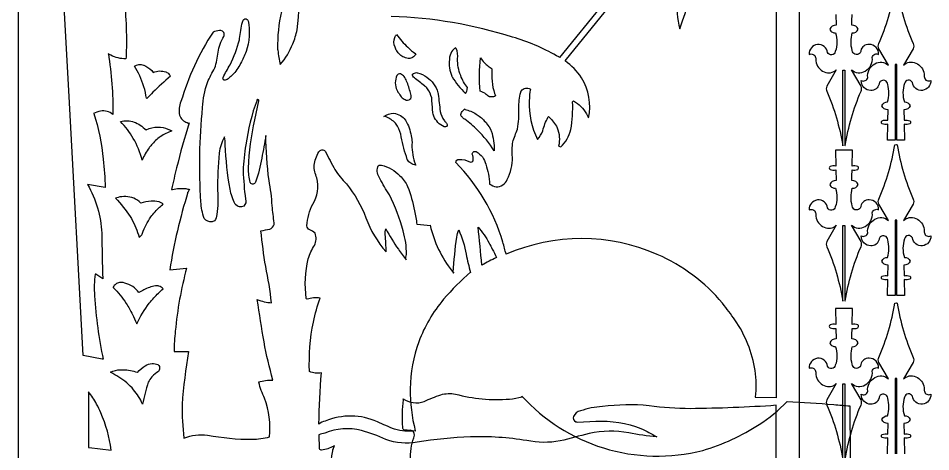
# Model space of a CAD drawing. Header units: millimetres. Extents: x -500 to 494, y -1000 to 962.
# Drawn here: x -500 to 481, y -313 to 153 of the extents above; entities that cross this region are included whole.
import ezdxf

# ---------------------------------------------------------------- set-up
doc = ezdxf.new("R2010")
doc.units = ezdxf.units.MM
doc.layers.add('Image', color=70, linetype='Continuous')

msp = doc.modelspace()

# ---------------------------------------------------------------- linework, layer by layer
at = {"layer": 'Image'}
msp.add_lwpolyline([(-500, -1000), (340, -1000), (340, 785), (-500, 785)], close=True, dxfattribs=at)
for points in [[(-387.05, 184.15, -0.034202), (-383.79, 117.85, -0.019484), (-384.27, 109.34, 0.843352), (-384.27, 109.34, -0.143335), (-400.43, 113.24), (-403.16, 114.72), (-403.04, 114.76, -0.038373), (-398.14, 49.53, 0.213333), (-411.56, 53.08, 0.05685), (-418.94, 50.26), (-418.76, 50.51, -0.05908), (-408.68, 1.24, -0.028341), (-406.63, -29.02), (-406.63, -29.02), (-425.44, -25.84), (-425.44, -25.84), (-425.44, -25.84), (-425.44, -25.84, -0.118741), (-410.21, -78.21, 0.005641), (-409.06, -127.3), (-409.06, -127.3), (-416.68, -122.24), (-417.26, -122.18, 0.048828), (-418.01, -145.57, 0.035479), (-408.68, -213.91), (-409.91, -213.91), (-430.03, -209.93), (-430.03, -209.93), (-445.02, 62.08), (-460.02, 334.09, -0.369477)], [(315.07, 296.5), (315.07, -255.41), (292.49, -254.94), (292.57, -254.58, 0.071599), (292.42, -225.97, 0.111799), (270.55, -171.49, 0.013756), (257.26, -153.67, 0.117537), (187.17, -101.2, 0.209291), (24.5, -100.95, 0.01175), (21.02, -87.9, 0.121455), (-29.47, -2.29), (-29.47, -2.29, -0.470227), (-25.79, 0.89, -0.15703), (-14.58, -1.7, 0.481218), (-10.72, 0.29, 0.110846), (-11.95, 6.66), (-11.91, 7.22, -0.498474), (-7.5, 9.43, -0.206261), (2.76, -4.21, -0.068391), (6.8, -25.61), (6.98, -25.38, 0.101755), (13.81, -28.42, 0.32838), (25.64, -20.48, 0.126551), (31.35, 3.48, -0.047762), (31.72, 19.84, -0.008141), (36.68, 33.5, 0.074783), (38.13, 56.3, -0.063302), (40.29, 73.44, -0.051081), (40.9, 74.61, -0.40343), (50.68, 76.73, 0.02251), (49.32, 64.12, 0.123386), (58.27, 22.56, 0.099421), (63.92, 31.96, -0.046276), (69.49, 46.24, -0.879107), (71.02, 46.53, -0.06525), (79.5, 35.17, -0.149953), (81.07, 15.42), (83.28, 14.5, 0.152689), (94.1, 33.24, 0.055953), (96.02, 62.9), (97, 64.05, -0.017043), (101.27, 61.3, -0.127106), (113.18, 45.61, 0.192631), (105.58, 88.9, 0.089961), (87.94, 107), (182.6, 223.85, 0.035299)], [(178.63, 230.07), (82, 110.79, 0.012698), (78.83, 112.5, 0.061853), (31.4, 132.54, 0.06893), (-98.86, 154.83, -0.364267)], [(207.82, 174.55, 0.06967), (211.27, 141.39), (214.29, 150.02, 0.04434), (230.5, 215.04, 0.072309)], [(445.05, 183.82, 0.059291), (462.17, 125.56, -0.248044), (462.22, 120.09), (451.99, 102.33, -0.318641), (465, 104.67, -0.277564), (473.95, 92.88, 0.02743), (474.27, 89.11, 0.483016), (481.13, 85.93, -0.969952), (461.43, 83.85, 0.704438), (453.09, 82.82, 0.166429), (452.83, 62.83, -0.331722), (459.11, 58.72, -0.340003), (452.31, 54.53), (452.53, 43.09, -0.179213), (458.65, 42.5, -0.599927), (458.58, 39.44, -0.180821), (452.62, 38.88), (452.96, 21.75), (444.82, 21.75), (444.82, 102.98), (442.81, 102.98), (442.81, 21.75), (434.66, 21.75), (435, 38.88, -0.176895), (428.97, 39.49, -0.599927), (429.04, 42.54, -0.183169), (435.08, 43.09), (435.31, 54.53, -0.340003), (428.51, 58.72, -0.331722), (434.78, 62.83, 0.13246), (434.96, 81.69, 0.600156), (426.89, 85.01, 0.133888), (425.57, 81.94, -0.382908), (416.73, 75.24, -0.435338), (406.48, 85.93, 0.502435), (413.34, 89.11, -0.304334), (421.03, 103.81, -0.35116), (435.63, 102.33), (425.4, 120.09, -0.248044), (425.45, 125.56, 0.059291), (442.57, 183.82, -0.319458)], [(379.09, 156.79), (379.32, 145.35, 0.340003), (372.52, 141.16, 0.259714), (375.52, 137.92, 0.122481), (378.79, 137.05, -0.166429), (378.54, 117.06, -0.704438), (370.2, 116.03, 0.969952), (350.49, 113.95, -0.483016), (357.35, 110.77, -0.02743), (357.68, 107, 0.277564), (366.63, 95.22, 0.318641), (379.64, 97.55), (369.41, 79.79, 0.248044), (369.46, 74.33, -0.059291), (386.58, 16.07, 0.209547), (386.81, 15.83), (386.81, 96.97), (388.82, 96.97), (388.82, 15.83, 0.210658), (389.06, 16.07, -0.059291), (406.18, 74.33, 0.248044), (406.23, 79.79), (396, 97.55, 0.35116), (410.6, 96.08, 0.304334), (418.28, 110.77, -0.502435), (425.14, 113.95, 0.435338), (414.9, 124.64, 0.382908), (406.05, 117.94, -0.133888), (404.73, 114.87, -0.600156), (396.66, 118.19, -0.13246), (396.84, 137.05, 0.331722), (403.12, 141.16, 0.340003), (396.32, 145.35), (396.41, 149.97), (396.54, 156.79, 0.183169)], [(434.66, -315.63), (435, -298.5, -0.176895), (428.97, -297.89, -0.599927), (429.04, -294.84, -0.183169), (435.08, -294.29), (435.31, -282.85, -0.340003), (428.51, -278.66, -0.331722), (434.78, -274.55, 0.13246), (434.96, -255.69, 0.600156), (426.89, -252.36, 0.133888), (425.57, -255.44, -0.382908), (416.73, -262.14, -0.435338), (406.48, -251.45, 0.502435), (413.34, -248.27, -0.304334), (421.03, -233.57, -0.35116), (435.63, -235.05), (425.4, -217.29, -0.248044), (425.45, -211.82, 0.059291), (442.57, -153.56, -0.319458), (445.05, -153.56, 0.059291), (462.17, -211.82, -0.248044), (462.22, -217.29), (451.99, -235.05, -0.318641), (465, -232.71, -0.277564), (473.95, -244.5, 0.02743), (474.27, -248.27, 0.483016), (481.13, -251.45, -0.969952), (461.43, -253.53, 0.704438), (453.09, -254.56, 0.166429), (452.83, -274.55, -0.331722), (459.11, -278.66, -0.340003), (452.31, -282.85), (452.53, -294.29, -0.179213), (458.65, -294.88, -0.599927), (458.58, -297.94, -0.180821), (452.62, -298.5), (452.96, -315.63)], [(389.06, -321.31, -0.059291), (406.18, -263.05, 0.248044), (406.23, -257.59), (396, -239.83, 0.35116), (410.6, -241.3, 0.304334), (418.28, -226.6, -0.502435), (425.14, -223.43, 0.435338), (414.9, -212.74, 0.382908), (406.05, -219.43, -0.133888), (404.73, -222.51, -0.600156), (396.66, -219.19, -0.13246), (396.84, -200.33, 0.331722), (403.12, -196.22, 0.340003), (396.32, -192.03), (396.41, -187.41), (396.54, -180.58, 0.183169), (402.59, -180.04, 0.599927), (402.66, -176.98, 0.176895), (396.63, -176.38), (396.97, -159.25), (378.67, -159.25), (379.01, -176.38, 0.180821), (373.05, -176.94, 0.599927), (372.98, -180, 0.179213), (379.09, -180.58), (379.32, -192.03, 0.340003), (372.52, -196.22, 0.259714), (375.52, -199.46, 0.122481), (378.79, -200.33, -0.166429), (378.54, -220.32, -0.704438), (370.2, -221.35, 0.969952), (350.49, -223.43, -0.483016), (357.35, -226.6, -0.02743), (357.68, -230.38, 0.277564), (366.63, -242.16, 0.318641), (379.64, -239.83), (369.41, -257.59, 0.248044), (369.46, -263.05, -0.059291), (386.58, -321.31, 0.209547)], [(386.81, -321.55), (386.81, -240.41), (388.82, -240.41), (388.82, -321.55, 0.210658)], [(-78.11, -332.25, -0.052923), (-77.04, -306.81, -0.00941), (-73.96, -295.44, 0.401291), (-78.18, -290.16, -0.102575), (-85.52, -289.6, -0.267935), (-86.64, -286.87, -0.042938), (-85.88, -257.3), (-86.26, -256.32, 0.241301), (-63.64, -259.21, -0.016912), (-45.65, -251.95, -0.111081), (-29.96, -251.33, 0.085529), (28.17, -256.57, 0.040404), (41.7, -254.36), (41.45, -253.38, 0.133374), (129.16, -309.19, 0.137929), (236.17, -311.86, 0.07083), (296.61, -283.96, 0.06878), (326.61, -259.26, -1.280985), (326.61, -259.26, -0.012409), (376.94, -262.54, 0.000648), (394.07, -263.99), (395.07, -421.62, 0.055568)], [(315.07, -342.35), (315.07, -263.36, -0.014873), (222.59, -266.97, -0.031739), (178.33, -263.91, 0.058092), (128.09, -264.69, 0.07814), (104.54, -269.43, 0.250814), (97.06, -275.27, 0.385971), (99.48, -280.96, 0.089837), (101.26, -281.42), (120.95, -280.44, -0.10574), (169.6, -288.28, -0.035991), (186.47, -297.35, -0.026158), (156.58, -292.91, 0.097258), (113.9, -293.52, -0.007402), (82.66, -301.68, -0.095299), (46.8, -301.25, 0.049477), (-13.8, -297.37, 0.034434), (-71.04, -303.16, -0.132182), (-104.7, -300.13, 0.043388), (-130.97, -290.44, 0.163403), (-170.39, -293.36, 0.013113), (-176.63, -295), (-176.63, -295), (-176.45, -309.83, 0.312544), (-173.76, -311.06, 0.100958), (-160.45, -306.9), (-161.89, -310.81), (-161.72, -310.48, 0.054288), (-164.49, -339.82, 0.109153)]]:
    msp.add_lwpolyline(points, format="xyb", dxfattribs=at)
for points in [[(-220.92, 118.44, 0.034074), (-218.22, 103, -0.151169), (-218.22, 103, 0.07518), (-204.71, 125.34, 0.052565), (-200.22, 140.48, 0.073141), (-200.08, 194.27, 0.580823), (-200.63, 194.72, 0.363194), (-200.88, 194.31, 0.0679), (-214.2, 169.12, 0.023199), (-217.07, 159.96, 0.058676), (-221.19, 119.78), (-220.92, 118.44)], [(-256.39, 152.26, -0.202633), (-253.72, 151.52, -0.133269), (-252.72, 150.17, -0.128349), (-255.1, 117.03, -0.05182), (-260.95, 104.31, -0.088349), (-269.88, 91.75, -0.025434), (-273.34, 88.69, -0.175127), (-277.5, 86.34, -0.034498), (-278.5, 86.24, -0.21303), (-279.83, 87.67, -0.168924), (-279.82, 89.15, -0.011192), (-272.28, 102.93, 0.064618), (-262.25, 129.74, 0.003293), (-261.93, 131.16, -0.02375), (-259, 148.5, -0.225661), (-256.39, 152.26, -0.074406)], [(-334.29, -31.37, -0.08948), (-319.63, -30.34, -0.07541), (-316.03, -31.49), (-316.03, -31.02), (-317.62, -34.48), (-317.54, -34.24, 0.037271), (-337.13, -117.68), (-336.95, -117.76), (-319.1, -115.73), (-318.97, -115.73, 0.041457), (-331.14, -183.47, 0.03085), (-332.45, -205.38), (-317.25, -205.61), (-317.02, -205.53, 0.022667), (-323.81, -262.43, 0.029224), (-321.85, -298.65, 0.659418), (-321.85, -298.65, -0.121723), (-296.42, -295.34, 0.049427), (-248.82, -299.83, 0.061954), (-229.74, -297.35, 0.112826), (-235.08, -255.81, -0.058655), (-241.28, -238.61), (-241.62, -238.2, -0.080241), (-226.2, -236.16), (-226.2, -236.16, -0.024994), (-235.65, -195.24, -0.005726), (-243.01, -149.62, 0.069153), (-227.67, -153.13), (-227.67, -153.13, 0.020967), (-233.91, -114.14, -0.017558), (-239.06, -75.62, 0.00761), (-229.54, -73.91, 0.269028), (-224.96, -68.79, 0.059108), (-224.84, -67.27, -0.007336), (-226.94, -48.7, 0.033538), (-230.33, -21.59, -0.034444), (-233.66, 26.94, -0.001864), (-238.15, 2.4, -0.049951), (-244.98, -23.33, -0.613711), (-250.41, -24.15, -0.05585), (-250.7, -23.61, -0.070362), (-252.33, -8.23, -0.04748), (-245.68, 43.75), (-241.26, 64.05, 0.812802), (-242.75, 65.01, 1.759375), (-243.34, 65.02, 0.138737), (-243.2, 64.89, 0.055929), (-255.31, 16.77, 0.031918), (-258.21, -11.26, 0.016029), (-255.77, -41.52, -0.305954), (-257.48, -49.12, -0.348412), (-266.28, -47.59), (-266.75, -46.99, -0.068086), (-272.25, -31, -0.032276), (-277.43, 16.74, 0.048894), (-278.28, 25.33, 0.084675), (-284.08, 7.9, 0.023457), (-285.61, -32.47, -0.057004), (-286.56, -58.13, -0.188044), (-288.98, -64.94, -0.325787), (-298.46, -64.12, -0.079931), (-299.96, -62.32, -0.076135), (-303.54, -44.44, -0.042655), (-301.78, 56.88, -0.069677), (-296.66, 83.79, -0.023183), (-288.59, 99.4, 0.04149), (-285.19, 116.24, -0.095942), (-279.06, 133.41, 0.439496), (-280.54, 139.13, 0.153635), (-283.61, 139.63, 0.112867), (-290.5, 137.86), (-290.5, 137.86, 0.074997), (-325.03, 63.22, 0.162373), (-326.6, 48.54, 0.24717), (-318.22, 40.72, 0.387253), (-316.27, 40.31, 0.019251), (-329.69, -7.92, -0.001087), (-335.39, -31.14, 0.090805)], [(-93.21, 135.5, 0.049943), (-81.23, 121.71, 0.029813), (-72.62, 114.53, -0.108968), (-75.01, 111.33, -0.108523), (-79, 109.5, -0.088283), (-85.18, 110.9, -0.073673), (-89.62, 113.73, -0.076398), (-92.98, 117.66, -0.070836), (-94.82, 121.87, -0.201366), (-95.05, 132.23, -0.067415)], [(-29.6, 121.21, 0.090192), (-33.99, 116.79, 0.118822), (-36.4, 109.15, 0.011004), (-36.43, 108.4, 0.123424), (-33.86, 90.75, 0.00636), (-33.49, 89.88, 0.058583), (-19.18, 71.89, 0.130036), (-17.13, 77.37, 0.02414), (-17.08, 78.46), (-17.1, 78.22, -0.070773), (-24.29, 91.19, -0.091183), (-27.68, 109.32, 0.156732), (-29.22, 120.46, 0.011216), (-29.6, 121.21, 0.491054)], [(-3.47, 74.47, -0.043537), (-2.95, 110.16, 0.077447), (5.44, 101.27, 0.028907), (9.35, 98.59), (9.35, 98.59, 0.100942), (12.17, 71.96, 0.014363), (13.17, 69.41), (13.17, 69.41, -0.172321), (8.79, 68.19, -0.139568), (5.07, 69.28, -0.095839), (3.23, 70.99, 0.112559), (-3.47, 74.47, 0.015818), (-3.47, 74.47)], [(-354.81, 94.68, -0.183607), (-341.29, 95.14, -0.017395), (-340.07, 94.68, -0.099013), (-336.98, 91.65, -0.033254), (-336.26, 90.44, 0.393356), (-336.26, 90.44, 0.04359), (-336.26, 90.44, 0.028131), (-355.22, 73.31, -0.005007), (-361.57, 66.64), (-362.09, 66.81, 0.068403), (-369.4, 91.09, 0.030599), (-374.89, 101.37, -0.537768), (-375, 101.5, -0.334101), (-375, 101.5, -0.21826), (-365.4, 102.57, -0.008192), (-365.08, 102.44, -0.065264), (-356.46, 96.63, -0.022543), (-354.81, 94.68)], [(-77.69, 67.12, 0.119653), (-78.3, 72.53, 0.045572), (-82.55, 85.29, 0.109226), (-85.05, 90.09, 0.091656), (-88.82, 93.19, 0.160467), (-91.36, 92.75, 0.129674), (-92.78, 91.45, 0.016032), (-92.9, 91.25, 0.109027), (-94.61, 83.44, 0.112394), (-92.74, 75.32, 0.052311), (-90.59, 71.87, 0.093375), (-87.1, 67.42, 0.075569), (-82.98, 64.8, 0.160698), (-79.81, 65.18, 0.124534), (-78, 66.64, 0.031895)], [(-38.67, 38.66, -0.253594), (-39.56, 36.56, -0.245654), (-42.03, 36.1, -0.093425), (-48.74, 40.88, -0.097649), (-53.11, 47.63, -0.058885), (-54.33, 52.18, 0.006842), (-55.46, 67.2, 0.111658), (-60.08, 77.02, 0.043601), (-63.14, 80.3, -0.006232), (-74.06, 88.67, -0.173433), (-75.86, 90.43, -0.169444), (-76.13, 92.72, -0.195917), (-71.68, 94.35, -0.037594), (-70.73, 94.24, -0.085432), (-60.58, 89.37, -0.07885), (-53.54, 82.5, -0.092088), (-48.73, 72.78, -0.014127), (-48.32, 71.18, 0.016334), (-46.23, 52.76, 0.110053), (-41.8, 42.66, 0.032723), (-39.58, 40.02, -0.142175)], [(-106.78, 47.25, -0.125884), (-96.41, 50.73, -0.104594), (-89.02, 48.25, -0.096412), (-83.95, 43.8, -0.012608), (-83.44, 43.1, -0.080192), (-77.43, 26.3, -0.030803), (-76.61, 19.56, 0.089026), (-74, -1.93, 0.048038), (-72.63, -5.07, -0.126021), (-78.02, -3.11, -0.116339), (-81.35, 0.49, -0.015575), (-81.65, 1.06, -0.032128), (-88.39, 25.38, 0.118616), (-92.04, 36.69, 0.052253), (-95.4, 41.1, 0.071708), (-105.74, 47.41)], [(-19.59, 54.91, -0.071106), (-7.79, 49.85, -0.065982), (1.09, 42.72, -0.068112), (7.67, 33.65, -0.01377), (8.67, 31.66, -0.082203), (11.72, 10.52, -0.394168), (11.72, 10.52, -0.0328), (11.61, 10.42, 0.055445), (-6.09, 32.49, 0.034659), (-19.9, 44.46, -0.123772), (-22.82, 46.68, -0.112558), (-24.19, 49.47, -0.148397), (-22.11, 53.47, -0.057815), (-20.64, 54.66, -0.002623), (-19.59, 55.4, 0.288693)], [(-362.35, 32.82, -0.126669), (-349.73, 35.92, -0.099967), (-339.11, 33.72, -0.006031), (-334.78, 31.78, 0.06822), (-347.25, 25.41, 0.06671), (-356.9, 16.6, 0.016649), (-359.27, 13.52, 0.057004), (-366.77, 0.21), (-366.77, 0.21, 0.070376), (-376.36, 23.73, 0.058801), (-390.05, 41.92, -0.139509), (-375.51, 41.24, -0.073553), (-368.85, 37.87, -0.016419), (-362.35, 32.82)], [(-190.32, -148.32, -0.087749), (-188.33, -105.8, -0.054125), (-181.57, -91.33, 0.232955), (-180.91, -78.4, 0.123287), (-186.61, -74.7, -0.299135), (-189.56, -70.34, -0.112731), (-183.21, -46.95, 0.211326), (-178.88, -18.87, -0.09911), (-181.9, -5.17, -0.107575), (-176.73, 9.06, -0.520878), (-169.86, 9.84), (-169.61, 9.53, 0.018123), (-159.44, -9.85, 0.052178), (-147.13, -25.17, -0.080687), (-126.13, -61.8, 0.094417), (-104.48, -98.3, 0.97213), (-104.48, -98.3, 0.315954), (-104.48, -98.3, 0.02253), (-105.45, -79.82, -0.101349), (-104.7, -73.52), (-104.7, -73.52, 0.03), (-91.31, -95.59, 0.001316), (-83.03, -107.09, -0.087577), (-82.69, -101.1, 0.07884), (-86.13, -75.88, 0.054708), (-100.83, -37.07, -0.029262), (-111.19, -19.29, -0.227658), (-113.53, -7.04, -0.390819), (-109.49, -5.11, -0.132436), (-89.59, -16.42, -0.087814), (-81.32, -28.05, -0.047371), (-74.02, -54.16, -0.023353), (-71.42, -68.79), (-71.07, -68.63), (-56.86, -69.93), (-57.03, -69.77, 0.11471), (-33.4, -119.06), (-31.73, -121.1), (-32.25, -120.29, -0.018584), (-28.49, -82.45, -0.087701), (-26.35, -74.66, -0.055132), (-18.36, -100.92, 0.023368), (-13.67, -120.45), (-13.53, -119.96, 0.039166), (-42.59, -149.3, 0.087017), (-69.24, -194.98, 0.087532), (-78.49, -245.57, 0.065259), (-73.15, -290.76), (-72.8, -290.76, -0.093798), (-95.34, -289.08, -0.009621), (-113.81, -281.15, 0.207792), (-169.85, -280.37, 0.111274), (-176.8, -283.52, -0.012971), (-174.1, -228.43), (-174.1, -228.43, -0.162498), (-186.85, -227.05), (-186.85, -227.05, -0.058447), (-182.71, -173.79, -0.02696), (-175.33, -147.99, 0.100006), (-189.41, -149.19, -0.204841)], [(386.81, -70.12), (388.82, -70.12), (388.82, -151.26, 0.210658), (389.06, -151.02, -0.059291), (406.18, -92.76, 0.248044), (406.23, -87.3), (396, -69.54, 0.35116), (410.6, -71.01, 0.304334), (418.28, -56.31, -0.502435), (425.14, -53.14, 0.435338), (414.9, -42.45, 0.382908), (406.05, -49.14, -0.133888), (404.73, -52.22, -0.600156), (396.66, -48.9, -0.13246), (396.84, -30.03, 0.331722), (403.12, -25.93, 0.340003), (396.32, -21.74), (396.41, -17.12), (396.54, -10.29, 0.183169), (402.59, -9.75, 0.599927), (402.66, -6.69, 0.176895), (396.63, -6.08), (396.97, 11.05), (378.67, 11.05), (379.01, -6.08, 0.180821), (373.05, -6.65, 0.599927), (372.98, -9.7, 0.179213), (379.09, -10.29), (379.32, -21.74, 0.340003), (372.52, -25.93, 0.259714), (375.52, -29.17, 0.122481), (378.79, -30.03, -0.166429), (378.54, -50.03, -0.704438), (370.2, -51.06, 0.969952), (350.49, -53.14, -0.483016), (357.35, -56.31, -0.02743), (357.68, -60.09, 0.277564), (366.63, -71.87, 0.318641), (379.64, -69.54), (369.41, -87.3, 0.248044), (369.46, -92.76, -0.059291), (386.58, -151.02, 0.209547), (386.81, -151.25)], [(444.82, -64.11), (442.81, -64.11), (442.81, -145.34), (434.66, -145.34), (435, -128.21, -0.176895), (428.97, -127.6, -0.599927), (429.04, -124.54, -0.183169), (435.08, -124), (435.31, -112.55, -0.340003), (428.51, -108.36, -0.331722), (434.78, -104.26, 0.13246), (434.96, -85.39, 0.600156), (426.89, -82.07, 0.133888), (425.57, -85.15, -0.382908), (416.73, -91.84, -0.435338), (406.48, -81.15, 0.502435), (413.34, -77.98, -0.304334), (421.03, -63.28, -0.35116), (435.63, -64.75), (425.4, -46.99, -0.248044), (425.45, -41.53, 0.059291), (442.57, 16.73, -0.319458), (445.05, 16.73, 0.059291), (462.17, -41.53, -0.248044), (462.22, -46.99), (451.99, -64.75, -0.318641), (465, -62.42, -0.277564), (473.95, -74.2, 0.02743), (474.27, -77.98, 0.483016), (481.13, -81.15, -0.969952), (461.43, -83.23, 0.704438), (453.09, -84.26, 0.166429), (452.83, -104.26, -0.331722), (459.11, -108.36, -0.340003), (452.31, -112.55), (452.53, -124, -0.179213), (458.65, -124.59, -0.599927), (458.58, -127.64, -0.180821), (452.62, -128.21), (452.96, -145.34), (444.82, -145.34)], [(-368.33, -45.81, 0.095395), (-375.82, -40.66, 0.154368), (-392.72, -39.8, 0.00624), (-395.54, -40.59, -0.04807), (-379.64, -60.44, -0.004933), (-378.24, -62.62, -0.044095), (-369.89, -82.64, 0.115609), (-367.23, -80.1, 0.068077), (-366.35, -78.23, -0.074074), (-357.34, -60.82, -0.050944), (-347.98, -50.32, -0.002926), (-344.06, -46.79, 0.130598), (-353.31, -43.78, 0.047971), (-356.98, -43.93, 0.028034), (-368.33, -45.81)], [(-5.58, -71.7, -0.050897), (6.32, -88.82, -0.018259), (9.64, -95.38, -0.055772), (14.15, -104.55), (14.15, -104.55, 0.023642), (-1.41, -112.73), (-1.66, -112.5, 0.011234), (-5.58, -71.7, 0.083576)], [(-372.4, -175.88, -0.063278), (-359.12, -153.6, -0.018281), (-354.15, -147.72, -0.019741), (-344.21, -138.08, 0.138493), (-348.67, -135.27, 0.094299), (-352.42, -134.89, 0.076779), (-365.02, -139.18, 0.015537), (-367.33, -140.48, -0.003135), (-370.32, -142.21), (-370.32, -142.21, 0.095437), (-376.94, -135.73, 0.085481), (-385.39, -131.94, 0.1998), (-393.22, -131.95, 0.113814), (-396.71, -134.42, 0.029224), (-397.9, -136.24), (-398, -136.5, -0.051698), (-383.85, -153.83, -0.031721), (-377.3, -165.62, -0.003315), (-372.89, -175.19)], [(-400.71, -227.86, -0.120946), (-390.18, -225.16, -0.028512), (-387.12, -225.05, -0.084512), (-371.91, -227.86), (-371.79, -227.97, -0.078174), (-363.38, -220.86, -0.141619), (-356.13, -218.39, -0.116018), (-349.92, -219.53, -0.156257), (-348.19, -221.75, -0.193161), (-349.12, -226.82, 0.208095), (-349.12, -226.82, 0.019651), (-349.12, -226.82, 0.07971), (-356.27, -232.76, 0.063228), (-360.2, -238.59, 0.027233), (-366.4, -262.08, 0.074772), (-375.92, -246.57, 0.041687), (-383.39, -239.07, 0.031362), (-400.71, -227.86)], [(-400, -311.5, 0.071368), (-411.27, -271.32, 0.017152), (-415.71, -262.11, 0.064038), (-424.61, -248.95), (-424.61, -248.71), (-424.61, -308.87), (-423.88, -308.64), (-400, -311.5)], [(-160.45, -306.9, 0.002465), (-160.16, -306.73), (-160.33, -306.57)]]:
    msp.add_lwpolyline(points, format="xyb", close=True, dxfattribs=at)
msp.add_lwpolyline([(444.82, -315.63), (444.82, -234.4), (442.81, -234.4), (442.81, -315.63)], dxfattribs=at)

doc.saveas('drawing.dxf')
